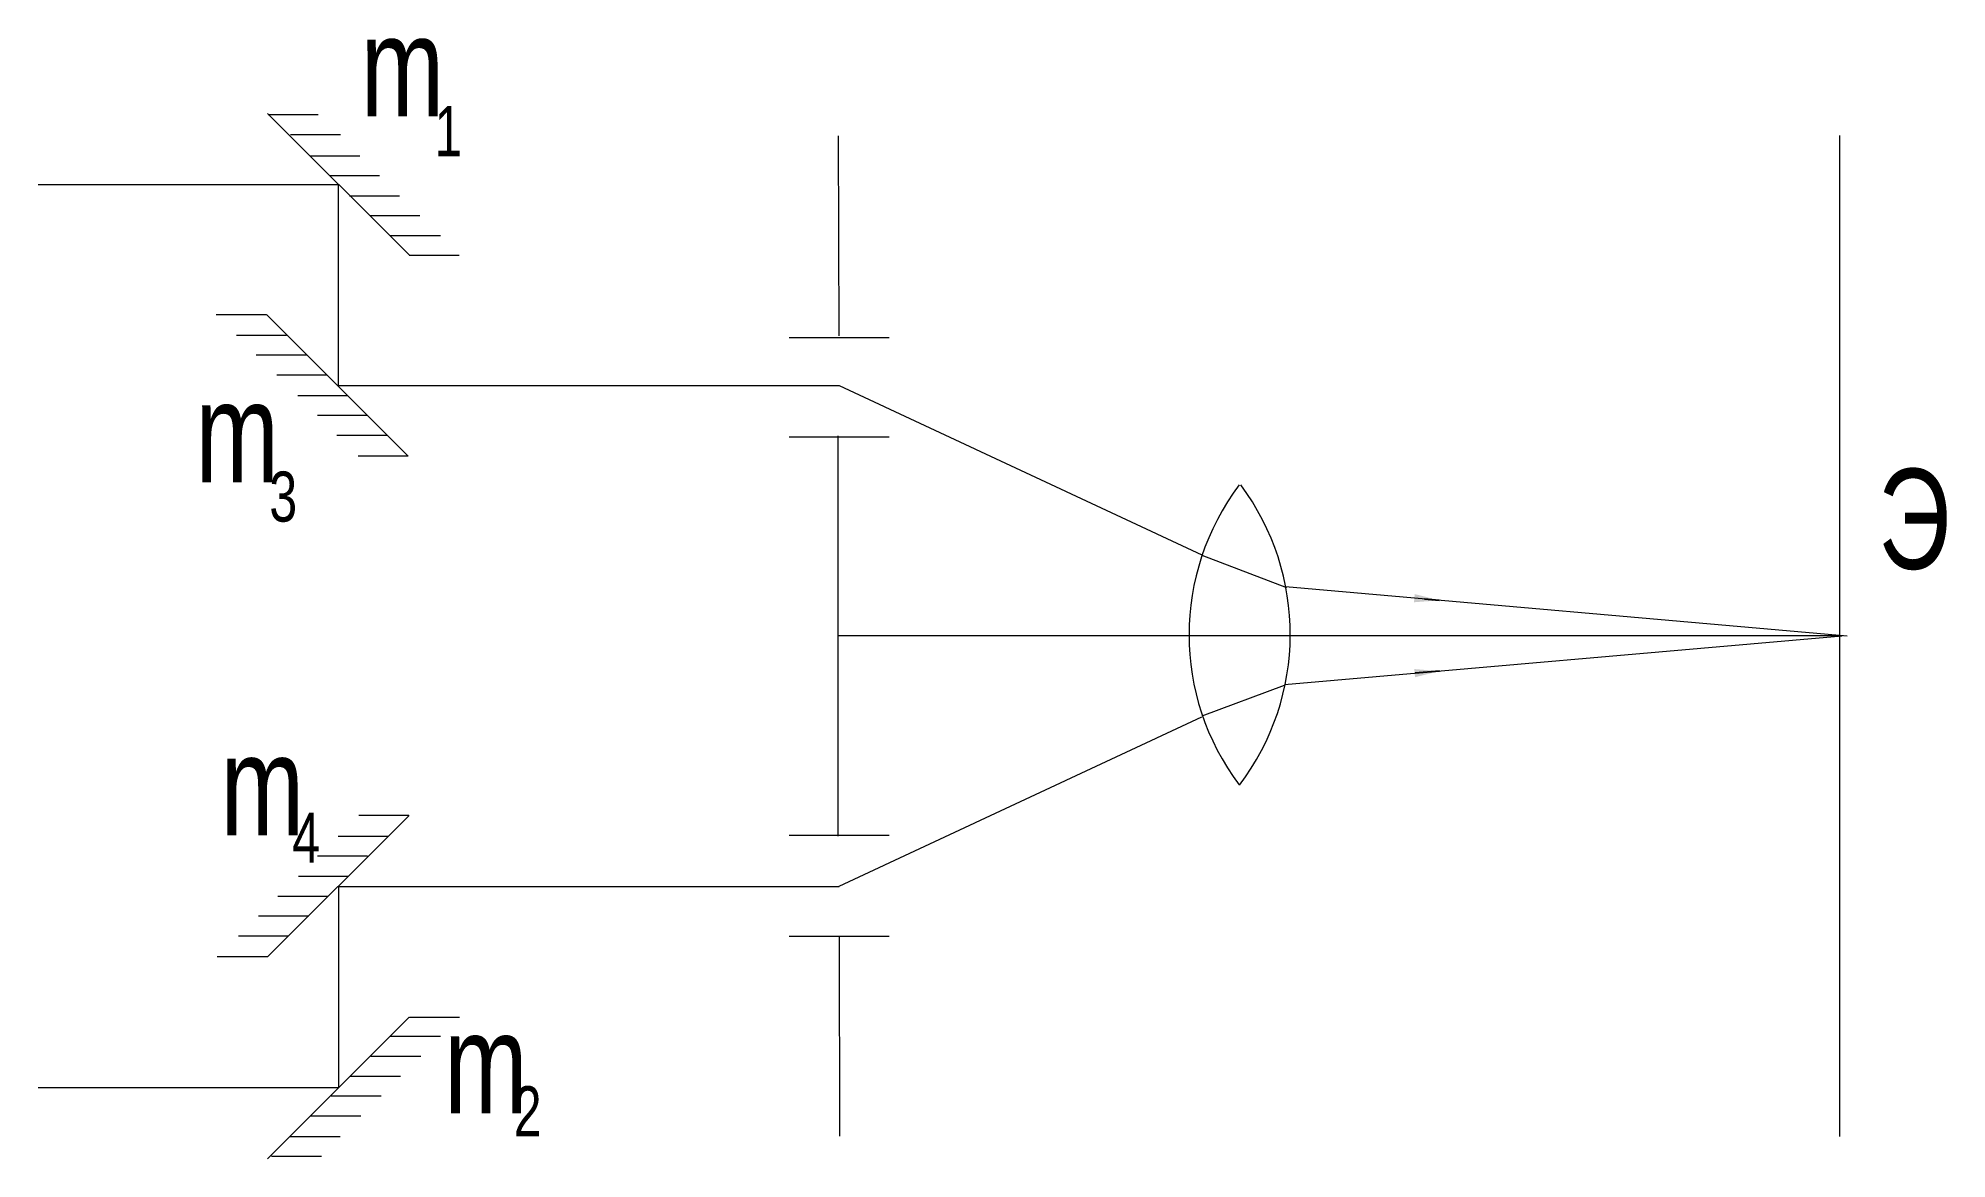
# Model space of a CAD drawing. Header units: millimetres. Extents: x -80 to 111, y 98 to 210.
import ezdxf

# ---------------------------------------------------------------- set-up
doc = ezdxf.new("R2010")
doc.units = ezdxf.units.MM
doc.layers.get('0').update_dxf_attribs({"linetype": 'CONTINUOUS', "lineweight": 0})
doc.styles.get("Standard").update_dxf_attribs({"font": 'txt', "width": 0.75})
doc.dimstyles.get("Standard").update_dxf_attribs({"dimtxt": 2.5, "dimasz": 2.5, "dimexe": 1.25, "dimexo": 0.625, "dimtad": 1, "dimtxsty": 'Standard', "dimcen": 2.5, "dimadec": 0, "dimazin": 0, "dimtfac": 1, "dimtmove": 0, "dimatfit": 3, "dimfxl": 1, "dimarcsym": 0})

msp = doc.modelspace()

# ---------------------------------------------------------------- linework, layer by layer
at = {"color": 7, "lineweight": 9}
for p, q in [((-42.95, 188.06), (-57.09, 202.2)), ((-57.05, 202.08), (-52.05, 202.08)), ((-54.8, 200.1), (-49.8, 200.1)), ((0, 179.98), (-0.04, 199.97)), ((100, 100), (100, 200)), ((-52.87, 197.96), (-47.87, 197.96)), ((-50.02, 195.05), (-80.02, 195.05)), ((-50.91, 196), (-45.91, 196)), ((-50.02, 175.02), (-50.02, 195.02)), ((-48.9, 193.96), (-43.9, 193.96)), ((-46.88, 192), (-41.88, 192)), ((-44.83, 190.01), (-39.83, 190.01)), ((-42.96, 188.02), (-37.96, 188.02)), ((-57.23, 182.07), (-62.23, 182.07)), ((-43.06, 167.95), (-57.2, 182.09)), ((-55.19, 180), (-60.19, 180)), ((-5, 179.81), (5, 179.81)), ((-53.22, 178.03), (-58.22, 178.03)), ((-51.18, 176.04), (-56.18, 176.04)), ((-49.09, 173.97), (-54.09, 173.97)), ((0, 174.99), (-50, 174.99)), ((0, 175), (36.25, 158.09)), ((-47.1, 172.02), (-52.1, 172.02)), ((-45.17, 170.03), (-50.17, 170.03)), ((-5, 169.9), (5, 169.9)), ((-0.08, 130), (-0.08, 170)), ((-43.06, 167.97), (-48.06, 167.97)), ((100, 160.32), (100, 160.32)), ((36.23, 158.05), (44.71, 154.82)), ((100.71, 149.98), (44.61, 154.9)), ((99.88, 149.99), (-0.12, 149.99)), ((100.21, 149.98), (44.5, 145.12)), ((36.28, 142.02), (44.49, 145.08)), ((0, 125), (36.25, 141.9)), ((-57.09, 117.93), (-42.95, 132.07)), ((-42.97, 132.05), (-47.97, 132.05)), ((-45.06, 129.97), (-50.06, 129.97)), ((-5, 130.09), (5, 130.09)), ((-47.1, 128), (-52.1, 128)), ((-49.02, 125.98), (-54.02, 125.98)), ((-51.06, 123.98), (-56.06, 123.98)), ((-50.02, 124.9), (-50.02, 104.9)), ((0, 124.94), (-50, 124.94)), ((-52.99, 121.99), (-57.99, 121.99)), ((-55.01, 119.99), (-60.01, 119.99)), ((-5, 120.01), (5, 120.01)), ((0, 119.93), (0.03, 100.03)), ((-57.12, 117.95), (-62.12, 117.95)), ((-57.09, 97.76), (-42.95, 111.9)), ((-42.93, 111.92), (-37.93, 111.92)), ((-44.83, 110.01), (-39.83, 110.01)), ((-46.79, 108.02), (-41.79, 108.02)), ((-48.81, 106.03), (-43.81, 106.03)), ((-50.02, 104.85), (-80.02, 104.85)), ((-50.74, 104.04), (-45.74, 104.04)), ((-52.79, 102.05), (-47.79, 102.05)), ((-54.84, 99.98), (-49.84, 99.98)), ((100, 100), (100, 100)), ((-56.71, 98.04), (-51.71, 98.04))]:
    msp.add_line(p, q, dxfattribs=at)
for centre, radius, start, end in [((59.88, 150.09), 24.91, 142.9928, 216.9284), ((20.13, 150.17), 24.95, 322.7799, 36.7155)]:
    msp.add_arc(centre, radius, start, end, dxfattribs=at)

# ---------------------------------------------------------------- texts
at = {"color": 7, "lineweight": 9, "width": 100, "attachment_point": 5}
for s, insert, char_height in [('m', (-43.63, 206.89), 10), ('1', (-39.04, 200.42), 5), ('m', (-60.13, 170.35), 10), ('3', (-55.53, 163.88), 5), ('Э', (107.42, 161.62), 10), ('m', (-57.62, 135.07), 10), ('4', (-53.24, 129.85), 5), ('m', (-35.28, 107.31), 10), ('2', (-31.11, 102.51), 5)]:
    msp.add_mtext(s, dxfattribs=dict(at, insert=insert, char_height=char_height))

# ---------------------------------------------------------------- leaders
at = {"color": 7, "lineweight": 9}
for points in [[(59.97, 153.55), (58.49, 153.68)], [(60, 146.48), (57.55, 146.28)]]:
    msp.add_leader(points, dimstyle='Standard', dxfattribs=at)

doc.saveas('drawing.dxf')
